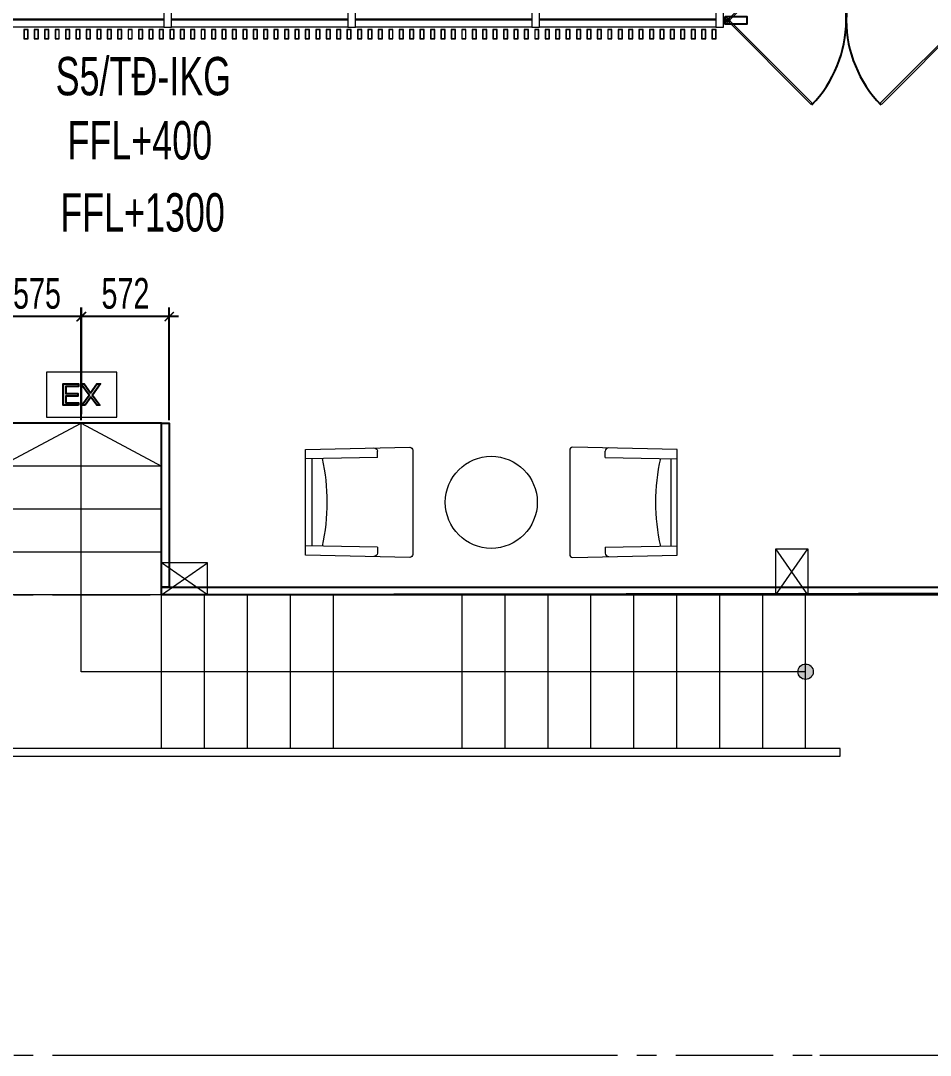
# Model space of a CAD drawing. Header units: millimetres. Extents: x -343543 to 400519, y -115663 to 104219.
# Drawn here: x -329487 to -323555, y -47000 to -40258 of the extents above; entities that cross this region are included whole.
import ezdxf
from ezdxf.xclip import XClip

# ---------------------------------------------------------------- set-up
doc = ezdxf.new("R2010")
doc.units = ezdxf.units.MM
doc.header["$XCLIPFRAME"] = 0
doc.linetypes.add('XREF MAT BANG TUONG XAY$0$01.Xref _MB T2-Mai$0$HIDDEN', pattern=[9.524999999999999, 6.35, -3.175])
doc.linetypes.add('XREF MAT BANG TUONG XAY$0$CENTER', pattern=[50.800000000000004, 31.75, -6.35, 6.35, -6.35])
doc.layers.get('0').update_dxf_attribs({"color": 231, "lineweight": 0})
doc.layers.get('DefPoints').update_dxf_attribs({"color": 191})
for name, color, linetype, lineweight in [('A-PATT', 252, 'Continuous', 9), ('A-SYMBOLS', 10, 'Continuous', 13), ('E-EX', 3, 'Continuous', 25), ('RSA -DIM', 231, 'Continuous', 0), ('SME-E-POW-NOTE', 134, 'Continuous', 18), ('XREF MAT BANG TUONG XAY$0$$0$A-FINE', 8, 'Continuous', 25), ('XREF MAT BANG TUONG XAY$0$01.Xref _MB T1$0$A-WALL-INT', 8, 'Continuous', 9), ('XREF MAT BANG TUONG XAY$0$01.Xref _MB T2-Mai$0$$0$A-DOOR', 8, 'Continuous', 9), ('XREF MAT BANG TUONG XAY$0$01.Xref _MB T2-Mai$0$A-FURN', 8, 'Continuous', 5), ('XREF MAT BANG TUONG XAY$0$01.Xref _MB T2-Mai$0$A-HIDD', 8, 'XREF MAT BANG TUONG XAY$0$01.Xref _MB T2-Mai$0$HIDDEN', 9), ('XREF MAT BANG TUONG XAY$0$01.Xref _MB T2-Mai$0$A-PATT', 8, 'Continuous', 9), ('XREF MAT BANG TUONG XAY$0$01.Xref _MB T2-Mai$0$A-SYMBOLS', 8, 'Continuous', 13), ('XREF MAT BANG TUONG XAY$0$A-GRID', 8, 'XREF MAT BANG TUONG XAY$0$CENTER', 15), ('XREF MAT BANG TUONG XAY$0$xref_IKIGAI_Cot$0$A-FNSH', 8, 'Continuous', 9)]:
    doc.layers.add(name, color=color, linetype=linetype, lineweight=lineweight)
doc.layers.add('XREF MAT BANG TUONG XAY$0$A-FURN', color=8, linetype='Continuous')
doc.styles.add('SM-DIMTEXT', font='SME.shx', dxfattribs={"width": 0.7})
doc.styles.add('SME-TEXT', font='sme.shx', dxfattribs={"width": 0.7})
doc.dimstyles.new('SDIM-100', dxfattribs={"dimscale": 100, "dimtxt": 2, "dimasz": 0.6, "dimexe": 0.6, "dimexo": 0.2, "dimgap": 0.5, "dimtad": 1, "dimdec": 0, "dimzin": 12, "dimtxsty": 'SM-DIMTEXT', "dimblk": 'ARCHTICK', "dimblk1": 'ARCHTICK', "dimblk2": 'ARCHTICK', "dimcen": 0.12, "dimdle": 0.6, "dimclrd": 7, "dimclre": 8, "dimadec": 0, "dimazin": 3, "dimtfac": 2, "dimtix": 1, "dimtmove": 1, "dimatfit": 3, "dimfxl": 1, "dimtzin": 0, "dimarcsym": 1})

# ---------------------------------------------------------------- blocks, each defined once
blk = doc.blocks.new('XREF MAT BANG TUONG XAY$0$xref_IKIGAI_Cot')
at = {"layer": 'XREF MAT BANG TUONG XAY$0$A-GRID', "color": 8, "ltscale": 20}
for points in [[(-2907.525181142613, -44000), (42750.0013740146, -44000)], [(-2907.525181142613, -47000.00001760034), (42750.0013740146, -47000.00001760034)]]:
    blk.add_lwpolyline(points, dxfattribs=at)
at = {"layer": 'XREF MAT BANG TUONG XAY$0$xref_IKIGAI_Cot$0$A-FNSH', "color": 8}
for p, q in [((14210.00010806881, -43999.99944584561), (14000.00010806881, -43699.99944584561)), ((14000.00010806881, -43999.99944584561), (14210.00010806881, -43699.99944584561)), ((9994.99999848369, -44000.00010076491), (10294.99999848369, -43790.00010076491)), ((10294.99999848369, -44000.00010076491), (9994.99999848369, -43790.00010076491))]:
    blk.add_line(p, q, dxfattribs=at)
for points in [[(14210.00010806881, -43999.99944584561), (14000.00010806881, -43999.99944584561), (14000.00010806881, -43699.99944584561), (14210.00010806881, -43699.99944584561)], [(9994.99999848369, -44000.00010076491), (10294.99999848369, -44000.00010076491), (10294.99999848369, -43790.00010076491), (9994.99999848369, -43790.00010076491)]]:
    blk.add_lwpolyline(points, close=True, dxfattribs=at)
blk = doc.blocks.new('XREF MAT BANG TUONG XAY$0$01.Xref _MB T2-Mai$0$thang bo T2')
at = {"layer": 'XREF MAT BANG TUONG XAY$0$01.Xref _MB T2-Mai$0$A-PATT'}
h = blk.add_hatch(color=8, dxfattribs=at)
h.dxf.hatch_style = 1
edge = h.paths.add_edge_path()
edge.add_arc((5250.000002260291, -400.000552014295), 50, 0, 360)
at = {"layer": 'XREF MAT BANG TUONG XAY$0$01.Xref _MB T2-Mai$0$A-FURN', "color": 8}
for p, q in [((1049.999617617141, 1219.999926021075), (-50.00000306394941, 1219.999926021075)), ((-50.00000306394941, 1219.999926021075), (-50.00000100457692, 400)), ((-3.063949407078326e-06, 1219.999458736696), (2.385859261266887e-06, -950.0005645014826)), ((1050.000002260364, 1219.999499695878), (1050.000002260364, 99.9994996958776)), ((1050.000002260364, 939.9994996958776), (-2.360669896006584e-06, 939.9994996958776)), ((1050.000002260364, 659.9994996958776), (2.260363544337451e-06, 659.9994996958776)), ((1050.000002260364, 379.9994996958776), (2.260363544337451e-06, 379.9994996958776)), ((1050.000002260364, 99.9994996958776), (2.260363544337451e-06, 99.9994996958776)), ((-50.00000000001455, 0), (-49.99999761414074, -950.0005645014826))]:
    blk.add_line(p, q, dxfattribs=at)
at = {"layer": 'XREF MAT BANG TUONG XAY$0$01.Xref _MB T2-Mai$0$A-FURN', "color": 8, "elevation": -3.92686548939536e-10}
for points in [[(1050.000002260291, -900.000552014295), (1050.000002260291, 99.99944798570505)], [(5250.000002260291, -900.000552014295), (5250.000002260291, 99.99944798570505), (1050.000002260291, 99.99944798570505)], [(1330.000002260291, -900.000552014295), (1330.000002260291, 99.99944798570505)], [(1610.000002260291, -900.000552014295), (1610.000002260291, 99.99944798570505)], [(1890.000002260291, -900.000552014295), (1890.000002260291, 99.99944798570505)], [(2170.000002260291, -900.000552014295), (2170.000002260291, 99.99944798570505)], [(3010.000002260291, -900.000552014295), (3010.000002260291, 99.99944798570505)], [(3290.000002260291, -900.000552014295), (3290.000002260291, 99.99944798570505)], [(3570.000002260291, -900.000552014295), (3570.000002260291, 99.99944798570505)], [(3850.000002260291, -900.000552014295), (3850.000002260291, 99.99944798570505)], [(4130.000002260291, -900.000552014295), (4130.000002260291, 99.99944798570505)], [(4410.000002260291, -900.000552014295), (4410.000002260291, 99.99944798570505)], [(4690.000002260291, -900.000552014295), (4690.000002260291, 99.99944798570505)], [(4970.000002260291, -900.000552014295), (4970.000002260291, 99.99944798570505)], [(-189.9923835808149, -950.0005646178179), (5475.322991767171, -950.0005611489105), (5475.322991767171, -900.0005511711861), (2.26029078476131e-06, -900.0005545237727)]]:
    blk.add_lwpolyline(points, dxfattribs=at)
at = {"layer": 'XREF MAT BANG TUONG XAY$0$01.Xref _MB T2-Mai$0$A-PATT', "color": 8, "ltscale": 500}
blk.add_circle((5250.000002260291, -400.000552014295), 50, dxfattribs=at)
at = {"layer": 'XREF MAT BANG TUONG XAY$0$01.Xref _MB T2-Mai$0$A-SYMBOLS', "color": 8, "ltscale": 500}
for points, elevation in [([(-2.360669896006584e-06, 939.9994996958776), (525.000002260349, 1219.999926021075), (1050.000002260364, 939.9994996958776)], -2.188071040305039e-10), ([(5250.000002260291, -400.000552014295), (525.000002260349, -400.000552014295), (525.000002260349, 1219.999926021075)], -3.92686548939536e-10)]:
    blk.add_lwpolyline(points, dxfattribs=dict(at, elevation=elevation))
blk = doc.blocks.new('XREF MAT BANG TUONG XAY$0$nnnbvnfg')
at = {"layer": 'XREF MAT BANG TUONG XAY$0$01.Xref _MB T1$0$A-WALL-INT', "color": 8}
for points in [[(-14, -30), (14, -30), (14, 30), (-14, 30)], [(-12, -28), (12, -28), (12, 28), (-12, 28)]]:
    blk.add_lwpolyline(points, close=True, dxfattribs=at)
blk = doc.blocks.new('XREF MAT BANG TUONG XAY$0$nnrgnbnnrg')
at = {"layer": 'XREF MAT BANG TUONG XAY$0$01.Xref _MB T2-Mai$0$$0$A-DOOR', "color": 8}
for points in [[(-780.5763266075519, -162.6776693574939), (-214.8909016583202, 403.0077555917451), (-207.8198338464572, 395.936687779882), (-773.5052587956889, -169.7487371693569)], [(808.9211480755039, -162.6776693574939), (243.2357231262722, 403.0077555917451), (236.1646553144092, 395.936687779882), (801.8500802636408, -169.7487371693569)], [(-5635.827589266024, -189.999999827829), (-5585.827589266024, -189.999999827829), (-5585.827589266024, -89.99999982782901), (-5635.827589266024, -89.99999982782901)], [(-5585.827589266024, -89.99999982782901), (-4435.827589266024, -89.99999982782901), (-4435.827589266024, -189.999999827829), (-5585.827589266024, -189.999999827829)], [(-4435.827589266024, -189.999999827829), (-4385.827589266024, -189.999999827829), (-4385.827589266024, -89.99999982782901), (-4435.827589266024, -89.99999982782901)], [(-4385.827589266024, -89.99999982782901), (-3235.827589266024, -89.99999982782901), (-3235.827589266024, -189.999999827829), (-4385.827589266024, -189.999999827829)], [(-3235.827589266024, -189.999999827829), (-3185.827589266024, -189.999999827829), (-3185.827589266024, -89.99999982782901), (-3235.827589266024, -89.99999982782901)], [(-3185.827589266024, -89.99999982782901), (-2035.827589266024, -89.99999982782901), (-2035.827589266024, -189.999999827829), (-3185.827589266024, -189.999999827829)], [(-2035.827589266024, -189.999999827829), (-1985.827589266024, -189.999999827829), (-1985.827589266024, -89.99999982782901), (-2035.827589266024, -89.99999982782901)], [(-1985.827589266024, -89.99999982782901), (-835.827589266024, -89.99999982782901), (-835.827589266024, -189.999999827829), (-1985.827589266024, -189.999999827829)], [(-835.827589266024, -189.999999827829), (-785.827589266024, -189.999999827829), (-785.827589266024, -89.99999982782901), (-835.827589266024, -89.99999982782901)], [(-780.5763266075519, -127.3223302981642), (-214.8909016583202, -693.0077552474031), (-207.8198338464572, -685.9366874355401), (-773.5052587956889, -120.2512624863011)], [(808.9211480755039, -127.3223302981642), (243.2357231262722, -693.0077552474031), (236.1646553144092, -685.9366874355401), (801.8500802636408, -120.2512624863011)], [(814.172410733976, -189.9999997907798), (864.172410733976, -189.9999997907798), (864.172410733976, -89.99999979077984), (814.172410733976, -89.99999979077984)], [(864.172410733976, -89.99999979077984), (1584.172457368062, -89.99999979077984), (1584.172457368062, -189.9999997907798), (864.172410733976, -189.9999997907798)], [(1584.172457368062, -189.9999997907798), (1634.172457368062, -189.9999997907798), (1634.172457368062, -89.99999979077984), (1584.172457368062, -89.99999979077984)], [(-5585.827589266024, -134.999999827829), (-4435.827589266024, -134.999999827829), (-4435.827589266024, -144.999999827829), (-5585.827589266024, -144.999999827829)], [(-4385.827589266024, -134.999999827829), (-3235.827589266024, -134.999999827829), (-3235.827589266024, -144.999999827829), (-4385.827589266024, -144.999999827829)], [(-3185.827589266024, -134.999999827829), (-2035.827589266024, -134.999999827829), (-2035.827589266024, -144.999999827829), (-3185.827589266024, -144.999999827829)], [(-1985.827589266024, -134.999999827829), (-835.827589266024, -134.999999827829), (-835.827589266024, -144.999999827829), (-1985.827589266024, -144.999999827829)], [(864.172410733976, -134.9999997907798), (1584.172457368062, -134.9999997907798), (1584.172457368062, -144.9999997907798), (864.172410733976, -144.9999997907798)]]:
    blk.add_lwpolyline(points, close=True, dxfattribs=at)
at = {"layer": 'XREF MAT BANG TUONG XAY$0$A-FURN', "color": 8}
for points in [[(-775.827589266024, -119.999999827829), (-635.2786926648332, -119.999999827829), (-635.2786926648332, -169.999999827829), (-775.827589266024, -169.999999827829)], [(804.1724107340269, -119.999999827829), (663.6235141328361, -119.999999827829), (663.6235141328361, -169.999999827829), (804.1724107340269, -169.999999827829)]]:
    blk.add_lwpolyline(points, close=True, dxfattribs=at)
blk.add_circle((-755.827589266024, -144.999999827829), 10, dxfattribs=at)
for centre, start, end in [((-785.827589266024, -149.999999827829), 0.3580939591255562, 44.09200853050424), ((814.172410733976, -149.999999827829), 135.9079914694958, 179.6419060408745), ((-785.827589266024, -139.999999827829), 315.9079914693507, 359.6419060408744), ((814.172410733976, -139.999999827829), 180.3580939591256, 224.0920085306493)]:
    blk.add_arc(centre, 800.0156248474151, start, end, dxfattribs=at)
blk = doc.blocks.new('XREF MAT BANG NOI THAT$0$YLD.Studio-05-90')
at = {"color": 8}
for p, q in [((-292.7676709034349, 231.4373048227299), (-284.2500000005966, 700.0000000000382)), ((291.5726442315936, 231.437304822728), (284.2499999982392, 700.0000000000382)), ((-285.0025550453429, 658.6014505538606), (284.8969717962245, 658.6014505539388)), ((-292.7676709034349, 231.4373048227299), (-333.3883163634309, 231.4373048227335)), ((291.5726442315936, 231.437304822728), (332.1932896915896, 231.4373048227335))]:
    blk.add_line(p, q, dxfattribs=at)
blk.add_lwpolyline([(-339.5449381405415, -4.18367562815547e-11), (339.5449381405415, 4.18367562815547e-11, 0.420818003117986), (359.539877561896, 20.44988613707392), (344.2499999982392, 700.0000000000382), (-344.2500000005966, 700.0000000000382), (-359.5398775619033, 20.44988613692112, 0.4208180031170397)], format="xyb", close=True, dxfattribs=at)
for centre, radius, start, end in [((4.981848178431392e-08, 1879.560413497307), 1319.560413497308, 257.4724811155225, 282.5152439754241), ((-332.2383140208913, 253.4605851472861), 22.05328505329116, 178.8252031633398, 267.0108680297234), ((331.0432873490499, 253.4605851472861), 22.05328505329116, 272.9891319702766, 1.174796836660204)]:
    blk.add_arc(centre, radius, start, end, dxfattribs=at)
blk = doc.blocks.new('XREF MAT BANG NOI THAT')
at = {"color": 8}
blk.add_circle((12144.9330427736, -43396.10716860139), 300, dxfattribs=at)
at = {"color": 8, "xscale": -1.000000000000001, "rotation": 90}
blk.add_blockref('XREF MAT BANG NOI THAT$0$YLD.Studio-05-90', (11633.39436913523, -43396.10716860138), dxfattribs=at)
at = {"color": 8, "rotation": 270}
blk.add_blockref('XREF MAT BANG NOI THAT$0$YLD.Studio-05-90', (12656.47171641197, -43396.10716860138), dxfattribs=at)
blk = doc.blocks.new('01.Xref _MB T1')
at = {"layer": 'XREF MAT BANG TUONG XAY$0$$0$A-FINE', "color": 8, "elevation": -2.932210918976478e-10}
blk.add_lwpolyline([(16055.98893388163, -43990.3656428094), (9994.988816762252, -44000.00001075099), (9994.988435383973, -42880.00007611902), (8894.990413692241, -42880.00007611902), (8894.988816724584, -43685.00003011007)], dxfattribs=at)
at = {"layer": 'XREF MAT BANG TUONG XAY$0$01.Xref _MB T2-Mai$0$A-HIDD', "color": 8, "ltscale": 500}
blk.add_lwpolyline([(0.000109863918623887, -47000.00004985331), (39999.99072682712, -47000.00004985331), (39999.99072682712, -30600.00246064622), (0.000109863918623887, -30600.00246064622)], close=True, dxfattribs=at)
at = {"layer": 'XREF MAT BANG TUONG XAY$0$A-FURN', "color": 8}
blk.add_lwpolyline([(10044.99073026911, -43950.00055415439), (9994.990728209737, -43950.00055415439), (9994.990728209737, -42880.00007611902), (10044.99073026911, -42880.00007611902)], close=True, dxfattribs=at)
at = {"layer": 'XREF MAT BANG TUONG XAY$0$A-FURN', "color": 8, "elevation": -2.932210918976478e-10}
blk.add_lwpolyline([(16064.99939583792, -44000.00055415439), (9994.990728209737, -44000.00055415439), (9994.990728209737, -43950.00055415439), (16055.99939583792, -43950.00055415439), (16055.99939583792, -44000.00055415439)], dxfattribs=at)
at = {"color": 8}
ref = blk.add_blockref('XREF MAT BANG TUONG XAY$0$xref_IKIGAI_Cot', (-0.009273172880057245, -1.07509913505055e-05), dxfattribs=at)
XClip(ref).set_block_clipping_path([(-5181.149416777484, -58156.12518449636), (44638.32758750307, -24933.26505126614)])
at = {"layer": 'XREF MAT BANG TUONG XAY$0$A-FURN', "color": 8}
for name, p in [('XREF MAT BANG TUONG XAY$0$nnrgnbnnrg', (14445.81832583583, -40110.00001075098)), ('XREF MAT BANG TUONG XAY$0$nnnbvnfg', (9110.009153865947, -40345.00001057881)), ('XREF MAT BANG TUONG XAY$0$nnnbvnfg', (9178.009153865947, -40345.00001057881)), ('XREF MAT BANG TUONG XAY$0$nnnbvnfg', (9246.009153865947, -40345.00001057881)), ('XREF MAT BANG TUONG XAY$0$nnnbvnfg', (9314.009153865947, -40345.00001057881)), ('XREF MAT BANG TUONG XAY$0$nnnbvnfg', (9382.009153865947, -40345.00001057881)), ('XREF MAT BANG TUONG XAY$0$nnnbvnfg', (9450.009153865947, -40345.00001057881)), ('XREF MAT BANG TUONG XAY$0$nnnbvnfg', (9518.009153865947, -40345.00001057881)), ('XREF MAT BANG TUONG XAY$0$nnnbvnfg', (9586.009153865947, -40345.00001057881)), ('XREF MAT BANG TUONG XAY$0$nnnbvnfg', (9654.009153865947, -40345.00001057881)), ('XREF MAT BANG TUONG XAY$0$nnnbvnfg', (9722.009153865947, -40345.00001057881)), ('XREF MAT BANG TUONG XAY$0$nnnbvnfg', (9790.009153865947, -40345.00001057881)), ('XREF MAT BANG TUONG XAY$0$nnnbvnfg', (9858.009153865947, -40345.00001057881)), ('XREF MAT BANG TUONG XAY$0$nnnbvnfg', (9926.009153865947, -40345.00001057881)), ('XREF MAT BANG TUONG XAY$0$nnnbvnfg', (9994.009153865947, -40345.00001057881)), ('XREF MAT BANG TUONG XAY$0$nnnbvnfg', (10062.00915386595, -40345.00001057881)), ('XREF MAT BANG TUONG XAY$0$nnnbvnfg', (10130.00915386595, -40345.00001057881)), ('XREF MAT BANG TUONG XAY$0$nnnbvnfg', (10198.00915386595, -40345.00001057881)), ('XREF MAT BANG TUONG XAY$0$nnnbvnfg', (10266.00915386595, -40345.00001057881)), ('XREF MAT BANG TUONG XAY$0$nnnbvnfg', (10334.00915386595, -40345.00001057881)), ('XREF MAT BANG TUONG XAY$0$nnnbvnfg', (10402.00915386595, -40345.00001057881)), ('XREF MAT BANG TUONG XAY$0$nnnbvnfg', (10470.00915386595, -40345.00001057881)), ('XREF MAT BANG TUONG XAY$0$nnnbvnfg', (10538.00915386595, -40345.00001057881)), ('XREF MAT BANG TUONG XAY$0$nnnbvnfg', (10606.00915386595, -40345.00001057881)), ('XREF MAT BANG TUONG XAY$0$nnnbvnfg', (10674.00915386595, -40345.00001057881)), ('XREF MAT BANG TUONG XAY$0$nnnbvnfg', (10742.00915386595, -40345.00001057881)), ('XREF MAT BANG TUONG XAY$0$nnnbvnfg', (10810.00915386595, -40345.00001057881)), ('XREF MAT BANG TUONG XAY$0$nnnbvnfg', (10878.00915386595, -40345.00001057881)), ('XREF MAT BANG TUONG XAY$0$nnnbvnfg', (10946.00915386595, -40345.00001057881)), ('XREF MAT BANG TUONG XAY$0$nnnbvnfg', (11014.00915386595, -40345.00001057881)), ('XREF MAT BANG TUONG XAY$0$nnnbvnfg', (11082.00915386595, -40345.00001057881)), ('XREF MAT BANG TUONG XAY$0$nnnbvnfg', (11150.00915386595, -40345.00001057881)), ('XREF MAT BANG TUONG XAY$0$nnnbvnfg', (11218.00915386595, -40345.00001057881)), ('XREF MAT BANG TUONG XAY$0$nnnbvnfg', (11286.00915386595, -40345.00001057881)), ('XREF MAT BANG TUONG XAY$0$nnnbvnfg', (11354.00915386595, -40345.00001057881)), ('XREF MAT BANG TUONG XAY$0$nnnbvnfg', (11422.00915386595, -40345.00001057881)), ('XREF MAT BANG TUONG XAY$0$nnnbvnfg', (11490.00915386595, -40345.00001057881)), ('XREF MAT BANG TUONG XAY$0$nnnbvnfg', (11558.00915386595, -40345.00001057881)), ('XREF MAT BANG TUONG XAY$0$nnnbvnfg', (11626.00915386595, -40345.00001057881)), ('XREF MAT BANG TUONG XAY$0$nnnbvnfg', (11694.00915386595, -40345.00001057881)), ('XREF MAT BANG TUONG XAY$0$nnnbvnfg', (11762.00915386595, -40345.00001057881)), ('XREF MAT BANG TUONG XAY$0$nnnbvnfg', (11830.00915386595, -40345.00001057881)), ('XREF MAT BANG TUONG XAY$0$nnnbvnfg', (11898.00915386595, -40345.00001057881)), ('XREF MAT BANG TUONG XAY$0$nnnbvnfg', (11966.00915386595, -40345.00001057881)), ('XREF MAT BANG TUONG XAY$0$nnnbvnfg', (12034.00915386595, -40345.00001057881)), ('XREF MAT BANG TUONG XAY$0$nnnbvnfg', (12102.00915386595, -40345.00001057881)), ('XREF MAT BANG TUONG XAY$0$nnnbvnfg', (12170.00915386595, -40345.00001057881)), ('XREF MAT BANG TUONG XAY$0$nnnbvnfg', (12238.00915386595, -40345.00001057881)), ('XREF MAT BANG TUONG XAY$0$nnnbvnfg', (12306.00915386595, -40345.00001057881)), ('XREF MAT BANG TUONG XAY$0$nnnbvnfg', (12374.00915386595, -40345.00001057881)), ('XREF MAT BANG TUONG XAY$0$nnnbvnfg', (12442.00915386595, -40345.00001057881)), ('XREF MAT BANG TUONG XAY$0$nnnbvnfg', (12510.00915386595, -40345.00001057881)), ('XREF MAT BANG TUONG XAY$0$nnnbvnfg', (12578.00915386595, -40345.00001057881)), ('XREF MAT BANG TUONG XAY$0$nnnbvnfg', (12646.00915386595, -40345.00001057881)), ('XREF MAT BANG TUONG XAY$0$nnnbvnfg', (12714.00915386595, -40345.00001057881)), ('XREF MAT BANG TUONG XAY$0$nnnbvnfg', (12782.00915386595, -40345.00001057881)), ('XREF MAT BANG TUONG XAY$0$nnnbvnfg', (12850.00915386595, -40345.00001057881)), ('XREF MAT BANG TUONG XAY$0$nnnbvnfg', (12918.00915386595, -40345.00001057881)), ('XREF MAT BANG TUONG XAY$0$nnnbvnfg', (12986.00915386595, -40345.00001057881)), ('XREF MAT BANG TUONG XAY$0$nnnbvnfg', (13054.00915386595, -40345.00001057881)), ('XREF MAT BANG TUONG XAY$0$nnnbvnfg', (13122.00915386595, -40345.00001057881)), ('XREF MAT BANG TUONG XAY$0$nnnbvnfg', (13190.00915386595, -40345.00001057881)), ('XREF MAT BANG TUONG XAY$0$nnnbvnfg', (13258.00915386595, -40345.00001057881)), ('XREF MAT BANG TUONG XAY$0$nnnbvnfg', (13326.00915386595, -40345.00001057881)), ('XREF MAT BANG TUONG XAY$0$nnnbvnfg', (13394.00915386595, -40345.00001057881)), ('XREF MAT BANG TUONG XAY$0$nnnbvnfg', (13462.00915386595, -40345.00001057881)), ('XREF MAT BANG TUONG XAY$0$nnnbvnfg', (13530.00915386595, -40345.00001057881)), ('XREF MAT BANG TUONG XAY$0$nnnbvnfg', (13598.00915386595, -40345.00001057881)), ('XREF MAT BANG TUONG XAY$0$01.Xref _MB T2-Mai$0$thang bo T2', (8944.990725949374, -44100.0000021401))]:
    blk.add_blockref(name, p, dxfattribs=at)
at = {"layer": 'A-PATT', "color": 8}
blk.add_blockref('XREF MAT BANG NOI THAT', (0, 0), dxfattribs=at)
blk = doc.blocks.new('KH VIDIFI NHA XE_dwg_KH VIDIFI NHA XE_dwg_INNO_E_ĐÈN_EXIT THOÁT HIỂM1 - ELC_EmergencyExit-1904534-MẶT BẰNG ĐÈN EXIT_ SỰ CỐ TẦNG HẦM-2156726-DANH MỤC KÝ HIỆU SỬ DỤNG TRONG BẢN VẼ-2855094-KÍ HIỆU BẢN VẼ')
h = blk.add_hatch(color=256)
h.paths.add_polyline_path([(-75.0828018267388, 122.4647679806454), (-0.8938346137321789, 122.4647679806454), (-0.8938346137376358, 110.3506811714032), (-61.50604102338475, 110.3506811714032), (-61.50604102338475, 78.8347905197006), (-4.750729468415738, 78.83479051967441), (-4.750729468415738, 66.90504660067381), (-61.55055499322916, 66.90504660069126), (-61.5505549932499, 31.82803836123494), (-0.8938346137321789, 31.82803836123494), (-0.8938346137321789, 19.80926650252368), (-75.0828018267388, 19.80926650252368)], flags=0)
h.paths.add_polyline_path([(30.44400015858191, 122.4647679806454), (57.30498810860845, 84.10330158068098), (86.09258426815539, 122.3057319911022), (100.8495890451479, 122.3057319911022), (65.09337473229134, 73.92249936619481), (103.7643737604081, 19.78950301649748), (87.01056859349482, 19.78950301649748), (56.76870579526549, 62.97935909194929), (25.93886155636974, 19.80926650252368), (9.598364174844392, 19.80926650252368), (49.33373048672401, 73.3544921614317), (14.2638895655411, 122.4647679806454)], flags=0)
at = {"lineweight": 15, "flags": 128}
blk.add_lwpolyline([(181.7415535546679, 180.0874999999622), (181.7415535546679, -35.91250000004656), (-154.2584464453321, -35.91250000004656), (-154.2584464453321, 180.0874999999622)], close=True, dxfattribs=at)
at = {"flags": 128}
for points in [[(-0.8938346138937048, 122.4647679802351), (-75.08280182690142, 122.4647679802351), (-75.08280182690142, 19.80926650211332), (-0.8938346138937048, 19.80926650211332), (-0.8938346138937048, 31.82803836081585), (-61.55055499340269, 31.82803836081585), (-61.55055499340269, 66.90504660028091), (-4.75072946858163, 66.90504660028091), (-4.75072946858163, 78.83479051929025), (-61.50604102355501, 78.83479051929025), (-61.50604102355501, 110.3506811709929), (-0.8938346138937048, 110.3506811709929)], [(30.44400015842147, 122.4647679802351), (14.26388956537958, 122.4647679802351), (49.33373048656358, 73.35449216104753), (9.59836417468614, 19.80926650211332), (25.93886155621039, 19.80926650211332), (56.76870579509741, 62.9793590915564), (87.01056859332238, 19.78950301610458), (103.76437376024, 19.78950301610458), (65.09337473212217, 73.92249936581065), (100.8495890449787, 122.3057319907006), (86.0925842679906, 122.3057319907006), (57.30498810844474, 84.1033015802881)]]:
    blk.add_lwpolyline(points, close=True, dxfattribs=at)
blk = doc.blocks.new('_ArchTick')
at = {"color": 0, "linetype": 'ByBlock', "const_width": 0.15}
blk.add_lwpolyline([(-0.5, -0.5), (0.5, 0.5)], dxfattribs=at)
blk = doc.blocks.new('*D470')
at = {"layer": 'DefPoints', "color": 0, "linetype": 'Continuous', "ltscale": 1000, "transparency": 16777216}
for p in [(-329090.0086317078, -42185.76331161967), (-329090.0086317078, -42842.20919176401), (-328518.4876147305, -42880.00007611899)]:
    blk.add_point(p, dxfattribs=at)
at = {"layer": 'RSA -DIM', "color": 8, "linetype": 'Continuous', "lineweight": -2, "ltscale": 1000, "transparency": 16777216}
for p, q in [((-329090.0086317078, -42822.20919176401), (-329090.0086317078, -42125.76331161967)), ((-328518.4876147305, -42860.00007611899), (-328518.4876147305, -42125.76331161967))]:
    blk.add_line(p, q, dxfattribs=at)
at = {"layer": 'RSA -DIM', "color": 7, "linetype": 'Continuous', "lineweight": -2, "ltscale": 1000, "transparency": 16777216}
blk.add_line((-328458.4876147305, -42185.76331161967), (-329150.0086317078, -42185.76331161967), dxfattribs=at)
at = {"layer": 'RSA -DIM', "color": 7, "linetype": 'Continuous', "lineweight": -2, "ltscale": 1000, "transparency": 16777216, "xscale": 60, "yscale": 60, "zscale": 60, "rotation": 180}
blk.add_blockref('_ArchTick', (-329090.0086317078, -42185.76331161967), dxfattribs=at)
at = {"layer": 'RSA -DIM', "color": 7, "linetype": 'Continuous', "lineweight": -2, "ltscale": 1000, "transparency": 16777216, "xscale": 60, "yscale": 60, "zscale": 60}
blk.add_blockref('_ArchTick', (-328518.4876147305, -42185.76331161967), dxfattribs=at)
at = {"layer": 'RSA -DIM', "color": 0, "linetype": 'Continuous', "ltscale": 1000, "transparency": 16777216, "insert": (-328804.2481232191, -42035.76331161967), "char_height": 200, "attachment_point": 5, "style": 'SM-DIMTEXT'}
blk.add_mtext('572', dxfattribs=at)
blk = doc.blocks.new('*D471')
at = {"layer": 'DefPoints', "color": 0, "linetype": 'Continuous', "ltscale": 1000, "transparency": 16777216}
for p in [(-329668.4879313051, -42185.76331161967), (-329668.4879313051, -42879.99893542712), (-329093.4876167899, -42880.00007611899)]:
    blk.add_point(p, dxfattribs=at)
at = {"layer": 'RSA -DIM', "color": 8, "linetype": 'Continuous', "lineweight": -2, "ltscale": 1000, "transparency": 16777216}
for p, q in [((-329668.4879313051, -42859.99893542712), (-329668.4879313051, -42125.76331161967)), ((-329093.4876167899, -42860.00007611899), (-329093.4876167899, -42125.76331161967))]:
    blk.add_line(p, q, dxfattribs=at)
at = {"layer": 'RSA -DIM', "color": 7, "linetype": 'Continuous', "lineweight": -2, "ltscale": 1000, "transparency": 16777216}
blk.add_line((-329033.4876167899, -42185.76331161967), (-329728.4879313051, -42185.76331161967), dxfattribs=at)
at = {"layer": 'RSA -DIM', "color": 7, "linetype": 'Continuous', "lineweight": -2, "ltscale": 1000, "transparency": 16777216, "xscale": 60, "yscale": 60, "zscale": 60, "rotation": 180}
blk.add_blockref('_ArchTick', (-329668.4879313051, -42185.76331161967), dxfattribs=at)
at = {"layer": 'RSA -DIM', "color": 7, "linetype": 'Continuous', "lineweight": -2, "ltscale": 1000, "transparency": 16777216, "xscale": 60, "yscale": 60, "zscale": 60}
blk.add_blockref('_ArchTick', (-329093.4876167899, -42185.76331161967), dxfattribs=at)
at = {"layer": 'RSA -DIM', "color": 0, "linetype": 'Continuous', "ltscale": 1000, "transparency": 16777216, "insert": (-329380.9877740475, -42035.76331161967), "char_height": 200, "attachment_point": 5, "style": 'SM-DIMTEXT'}
blk.add_mtext('575', dxfattribs=at)

msp = doc.modelspace()

# ---------------------------------------------------------------- block references
at = {"layer": 'A-SYMBOLS'}
msp.add_blockref('01.Xref _MB T1', (-338563.4783449996, 2.91038304567337e-11), dxfattribs=at)

# ---------------------------------------------------------------- next in the draw order: block references
at = {"layer": 'E-EX', "extrusion": (0, 0, -1), "xscale": 1.36125, "yscale": 1.36125, "zscale": 1.36125, "rotation": 180}
msp.add_blockref('KH VIDIFI NHA XE_dwg_KH VIDIFI NHA XE_dwg_INNO_E_ĐÈN_EXIT THOÁT HIỂM1 - ELC_EmergencyExit-1904534-MẶT BẰNG ĐÈN EXIT_ SỰ CỐ TẦNG HẦM-2156726-DANH MỤC KÝ HIỆU SỬ DỤNG TRONG BẢN VẼ-2855094-KÍ HIỆU BẢN VẼ', (329108.7143214841, -42597.06508238906), dxfattribs=at)

# ---------------------------------------------------------------- next in the draw order: texts
at = {"layer": 'SME-E-POW-NOTE', "style": 'SME-TEXT', "width": 0.7}
for s, p in [('S5/TĐ-IKG', (-329259.5681918705, -40743.85166929479)), ('FFL+400', (-329182.2134663456, -41161.93594669553)), ('FFL+1300', (-329229.1824228519, -41631.56139626589))]:
    msp.add_text(s, height=250, dxfattribs=at).set_placement(p)

# ---------------------------------------------------------------- next in the draw order: dimensions: what is measured, and where the dimension line sits
at = {"layer": 'RSA -DIM', "color": 1, "linetype": 'Continuous', "ltscale": 1000}
for base, p1, p2, picture, middle in [((-329668.4879313051, -42185.76331161967), (-329093.4876167899, -42880.00007611899), (-329668.4879313051, -42879.99893542712), '*D471', (-329380.9877740475, -42035.76331161967)), ((-329090.0086317078, -42185.76331161967), (-328518.4876147305, -42880.00007611899), (-329090.0086317078, -42842.20919176401), '*D470', (-328804.2481232191, -42035.76331161967))]:
    dim = msp.add_linear_dim(base=base, p1=p1, p2=p2, dimstyle='SDIM-100', dxfattribs=at)
    dim.commit()
    dim.dimension.update_dxf_attribs({"geometry": picture, "text_midpoint": middle})

doc.saveas('drawing.dxf')
